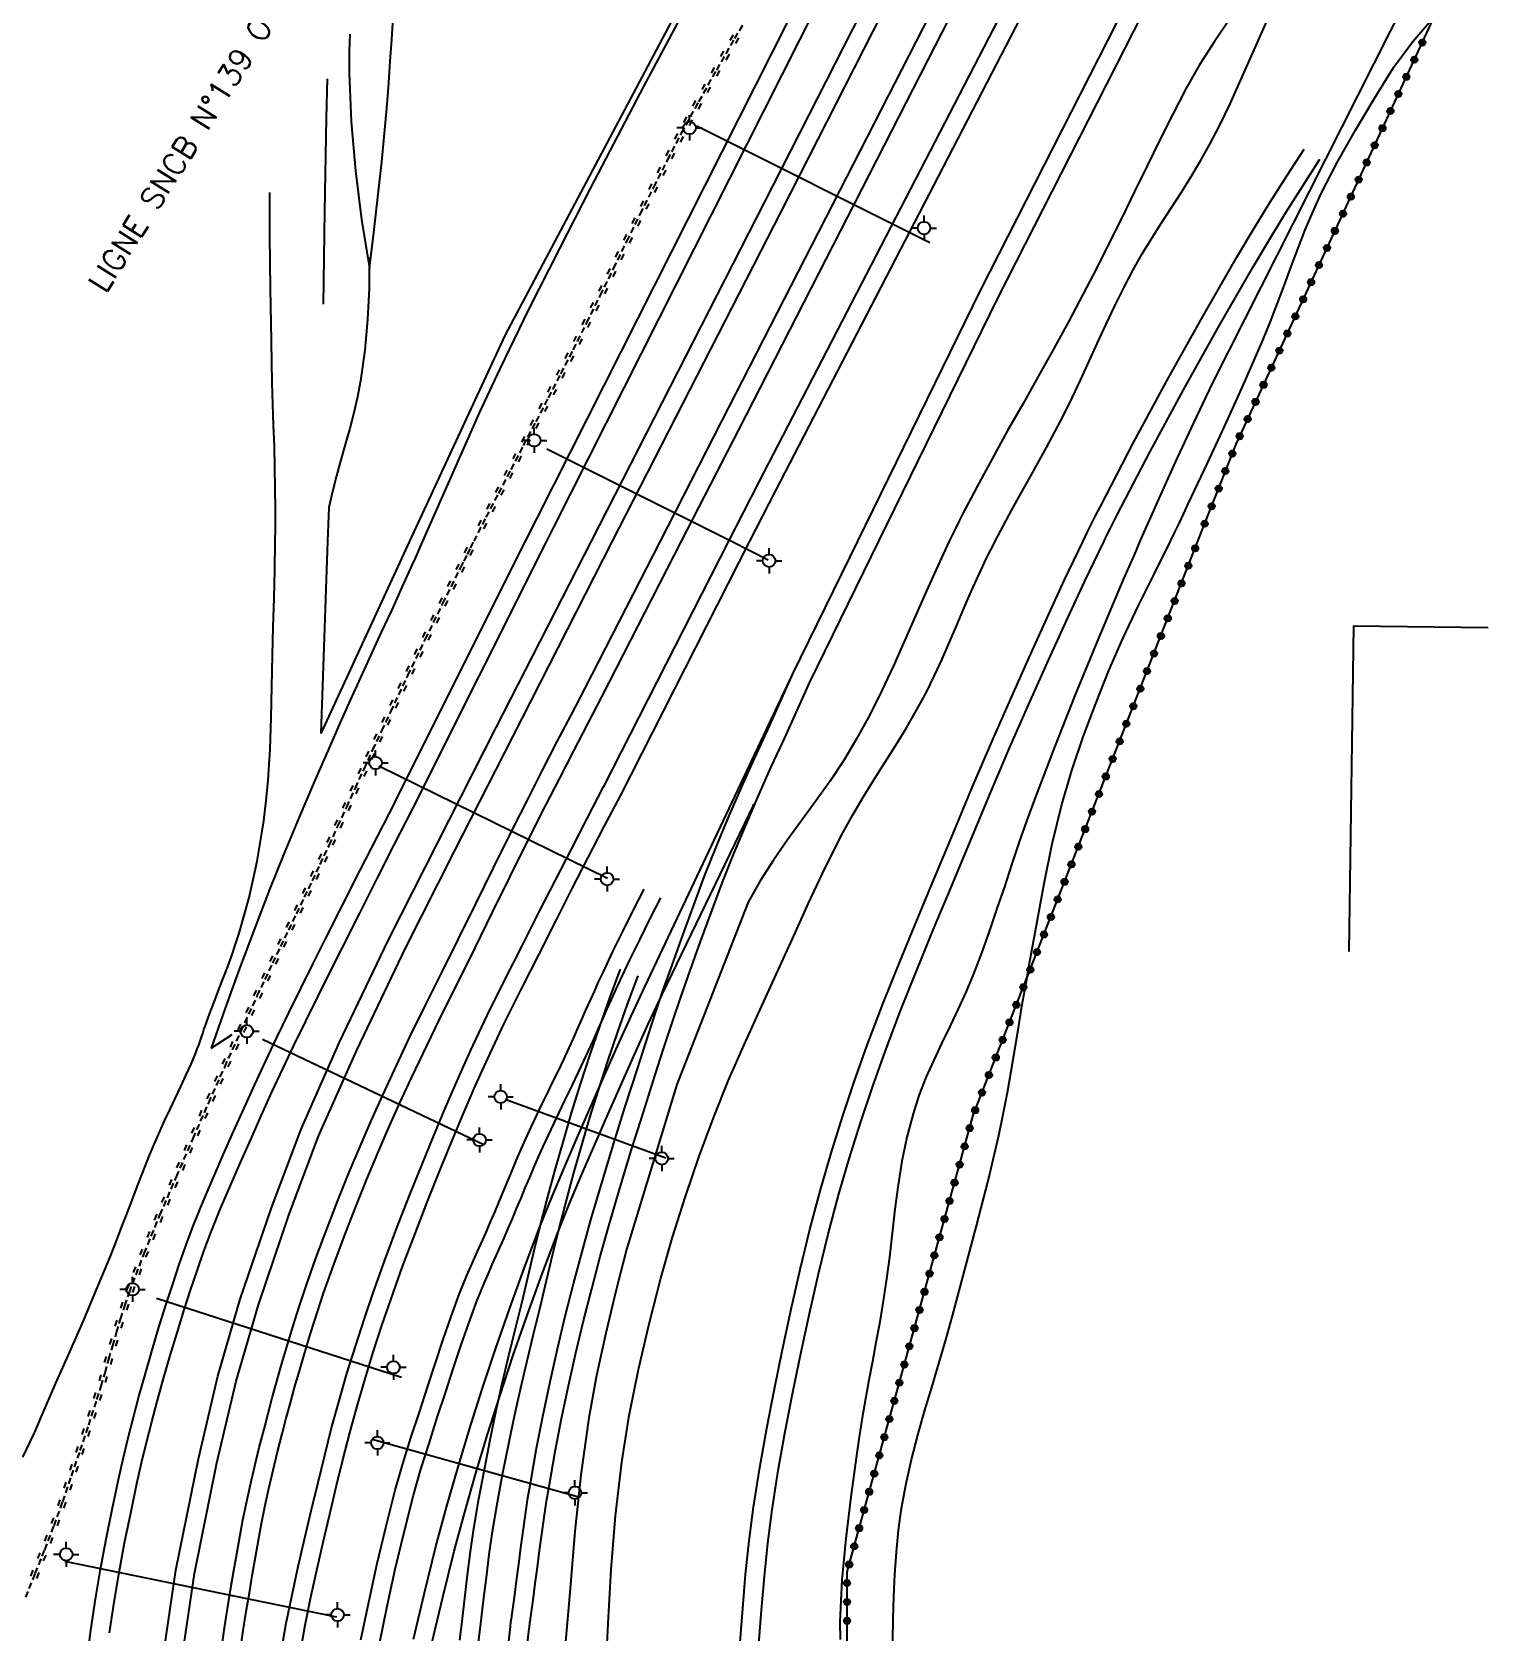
# Model space of a CAD drawing. Header units: millimetres. Extents: x 163000 to 164000, y 152000 to 153000.
# Drawn here: x 163884.2 to 164000, y 152084.3 to 152211.5 of the extents above; entities that cross this region are included whole.
import ezdxf

# ---------------------------------------------------------------- set-up
doc = ezdxf.new("R2010")
doc.units = ezdxf.units.MM
doc.linetypes.add('DASHED', pattern=[0.75, 0.5, -0.25])
doc.layers.get('0').update_dxf_attribs({"linetype": 'CONTINUOUS'})
for name, color, linetype in [('W0104', 1, 'CONTINUOUS'), ('W0211', 2, 'CONTINUOUS'), ('W0214', 2, 'CONTINUOUS'), ('W0220', 5, 'DASHED'), ('W0300', 7, 'CONTINUOUS'), ('W0323', 7, 'CONTINUOUS'), ('W0330', 7, 'CONTINUOUS'), ('W0610', 7, 'CONTINUOUS'), ('W0611', 7, 'CONTINUOUS'), ('W0700', 7, 'CONTINUOUS'), ('W0989', 7, 'CONTINUOUS')]:
    doc.layers.add(name, color=color, linetype=linetype)
doc.styles.get("Standard").update_dxf_attribs({"font": 'romans.shx', "width": 0.85})

# ---------------------------------------------------------------- blocks, each defined once
blk = doc.blocks.new('T610')
for p, q in [((-0.500001, 0), (-1.000002, 0)), ((0, 0.500001), (0, 1.000002)), ((0.500001, 0), (1.000002, 0)), ((0, -0.500001), (0, -1.000002))]:
    blk.add_line(p, q)
blk.add_ellipse((0, 0), major_axis=(-0.353554, 0.353554), ratio=1, start_param=3.926990817, end_param=10.2101761242)
blk = doc.blocks.new('t323o')
at = {"color": 0, "linetype": 'Continuous'}
for radius in [0.25, 0.15]:
    blk.add_circle((0, 0), radius, dxfattribs=at)
blk = doc.blocks.new('t220o')
at = {"color": 0, "linetype": 'Continuous'}
for p, q in [((-0.25, 0.25), (0.25, 0.25)), ((-0.25, -0.25), (0.25, -0.25))]:
    blk.add_line(p, q, dxfattribs=at)

msp = doc.modelspace()

# ---------------------------------------------------------------- linework, layer by layer
at = {"layer": 'W0104'}
msp.add_lwpolyline([(164000, 152164.11), (163989.29, 152164.26), (163988.93, 152138.37)], dxfattribs=at)
at = {"layer": 'W0211'}
for points in [[(163911.03, 152192.73), (163911.38, 152195.55), (163911.71, 152198.37), (163912.01, 152201.19), (163912.28, 152204.02), (163912.43, 152205.74), (163912.57, 152207.46), (163912.69, 152209.18), (163912.8, 152210.9), (163912.92, 152212.62), (163913.04, 152214.34), (163913.17, 152216.06), (163913.32, 152217.78), (163913.44, 152219.18)], [(163936.41, 152213.87), (163934.62, 152210.53), (163932.83, 152207.18), (163931.07, 152203.83), (163928.6, 152199.06), (163926.14, 152194.28), (163923.72, 152189.49), (163921.37, 152184.66), (163919.79, 152181.26), (163918.27, 152177.85), (163916.77, 152174.42), (163915.26, 152171)], [(163960.8, 152171), (163961.46, 152172.25), (163962.13, 152173.5), (163962.82, 152174.74), (163963.51, 152175.97), (163964.2, 152177.21), (163964.88, 152178.45), (163965.55, 152179.7), (163966.21, 152180.96), (163966.92, 152182.4), (163967.61, 152183.86), (163968.29, 152185.33), (163968.95, 152186.79), (163969.63, 152188.26), (163970.32, 152189.72), (163971.03, 152191.17), (163971.78, 152192.6), (163972.5, 152193.86), (163973.25, 152195.11), (163974.03, 152196.34), (163974.82, 152197.56), (163975.61, 152198.78), (163976.38, 152200.01), (163977.13, 152201.25), (163977.85, 152202.52), (163978.69, 152204.15), (163979.48, 152205.8), (163980.23, 152207.46), (163980.97, 152209.14), (163981.71, 152210.81), (163982.47, 152212.47)], [(163974.74, 152171), (163975.1, 152171.74), (163975.46, 152172.48), (163975.81, 152173.22), (163976.16, 152173.97), (163977.68, 152177.22), (163979.19, 152180.48), (163980.68, 152183.76), (163982.12, 152187.05), (163982.71, 152188.49), (163983.27, 152189.94), (163983.81, 152191.39), (163984.34, 152192.85), (163984.89, 152194.31), (163985.46, 152195.76), (163986.06, 152197.19), (163986.71, 152198.61), (163988.03, 152201.19), (163989.46, 152203.71), (163990.95, 152206.2), (163992.48, 152208.67), (163994.02, 152210.76), (163995.81, 152212.83)], [(163915.26, 152171), (163915.05, 152170.54), (163914.85, 152170.08), (163914.64, 152169.62), (163914.43, 152169.16), (163913.62, 152167.36), (163912.8, 152165.56), (163911.97, 152163.77), (163911.15, 152161.97), (163910.33, 152160.18), (163909.51, 152158.38), (163908.7, 152156.58), (163907.91, 152154.77), (163906.67, 152151.92), (163905.45, 152149.07), (163904.25, 152146.2), (163903.09, 152143.32), (163901.88, 152140.18), (163900.7, 152137.03), (163899.55, 152133.86), (163898.44, 152130.68)], [(163929.82, 152080.64), (163930.01, 152084.93), (163930.25, 152089.22), (163930.59, 152093.51), (163931.1, 152097.77), (163931.7, 152101.47), (163932.43, 152105.14), (163933.27, 152108.78), (163934.2, 152112.4), (163935.13, 152115.67), (163936.16, 152118.9), (163937.26, 152122.11), (163938.44, 152125.29), (163939.6, 152128.15), (163940.83, 152130.96), (163942.11, 152133.76), (163943.39, 152136.55), (163944.67, 152139.38), (163945.96, 152142.22), (163947.29, 152145.03), (163948.69, 152147.81), (163949.48, 152149.24), (163950.31, 152150.64), (163951.16, 152152.03), (163952.02, 152153.4), (163952.89, 152154.78), (163953.74, 152156.17), (163954.55, 152157.58), (163955.33, 152159.01), (163955.98, 152160.32), (163956.59, 152161.64), (163957.18, 152162.98), (163957.75, 152164.32), (163958.32, 152165.66), (163958.89, 152167), (163959.49, 152168.33), (163960.12, 152169.65), (163960.28, 152169.99), (163960.46, 152170.32), (163960.63, 152170.66), (163960.8, 152171)], [(163952.65, 152083.56), (163952.7, 152085.32), (163952.75, 152087.08), (163952.82, 152088.84), (163952.94, 152090.6), (163953.1, 152092.35), (163953.34, 152094.1), (163953.71, 152096.06), (163954.14, 152097.99), (163954.65, 152099.91), (163955.19, 152101.82), (163955.76, 152103.71), (163956.32, 152105.6), (163956.88, 152107.5), (163957.4, 152109.41), (163958.35, 152112.99), (163959.32, 152116.56), (163960.25, 152120.14), (163961.09, 152123.74), (163961.45, 152125.45), (163961.77, 152127.16), (163962.08, 152128.87), (163962.36, 152130.59), (163962.65, 152132.31), (163962.93, 152134.02), (163963.23, 152135.74), (163963.54, 152137.45), (163964.12, 152140.61), (163964.69, 152143.78), (163965.33, 152146.94), (163966.1, 152150.07), (163966.91, 152152.78), (163967.81, 152155.45), (163968.8, 152158.1), (163969.85, 152160.73), (163970.99, 152163.33), (163972.21, 152165.9), (163973.47, 152168.45), (163974.74, 152171)], [(163898.44, 152130.7), (163900.1, 152131.77)]]:
    msp.add_lwpolyline(points, dxfattribs=at)
at = {"layer": 'W0214'}
for points in [[(163997.62, 152224.36), (163996.1, 152219.02), (163992.22, 152211.58), (163978.06, 152183.54), (163976.57, 152180.43), (163975.12, 152177.3), (163973.7, 152174.16), (163972.31, 152171)], [(163979.49, 152212.57), (163978.25, 152210.75), (163977.06, 152208.9), (163975.97, 152206.98), (163974.92, 152204.96), (163973.89, 152202.92), (163972.89, 152200.87), (163971.89, 152198.83), (163970.89, 152196.78), (163969.88, 152194.73), (163968.86, 152192.69), (163967.81, 152190.67), (163966.64, 152188.46), (163965.44, 152186.27), (163964.22, 152184.1), (163962.99, 152181.92), (163961.76, 152179.75), (163960.55, 152177.56), (163959.37, 152175.37), (163958.21, 152173.15), (163957.94, 152172.62), (163957.68, 152172.08), (163957.41, 152171.54), (163957.15, 152171)], [(163909.47, 152211.33), (163909.42, 152209.99), (163909.43, 152208.26), (163909.59, 152204.36), (163909.91, 152200.46), (163910.39, 152196.59), (163911.03, 152192.73)], [(163957.15, 152171), (163956.23, 152169.04), (163955.34, 152167.06), (163954.47, 152165.07), (163953.6, 152163.09), (163952.71, 152161.11), (163951.79, 152159.14), (163950.82, 152157.2), (163949.78, 152155.29), (163948.78, 152153.61), (163947.7, 152151.99), (163946.57, 152150.4), (163945.42, 152148.83), (163944.28, 152147.25), (163943.17, 152145.64), (163942.12, 152144), (163941.16, 152142.29)], [(163972.31, 152171), (163971.87, 152169.99), (163971.43, 152168.98), (163970.99, 152167.97), (163970.56, 152166.95), (163968.83, 152162.86), (163967.15, 152158.75), (163965.51, 152154.62), (163963.92, 152150.47), (163963.29, 152148.75), (163962.69, 152147.02), (163962.1, 152145.28), (163961.53, 152143.53), (163960.94, 152141.79), (163960.35, 152140.05), (163959.73, 152138.32), (163959.08, 152136.61), (163958.5, 152135.21), (163957.87, 152133.83), (163957.22, 152132.47), (163956.56, 152131.11), (163955.91, 152129.74), (163955.29, 152128.35), (163954.74, 152126.93), (163954.27, 152125.48), (163953.78, 152123.61), (163953.39, 152121.71), (163953.09, 152119.81), (163952.83, 152117.89), (163952.61, 152115.98), (163952.39, 152114.07), (163952.14, 152112.16), (163951.85, 152110.26), (163951.59, 152108.76), (163951.32, 152107.27), (163951.04, 152105.77), (163950.76, 152104.28), (163950.48, 152102.79), (163950.22, 152101.29), (163949.97, 152099.79), (163949.76, 152098.29), (163949.32, 152095), (163948.92, 152091.7), (163948.61, 152088.4), (163948.45, 152085.08), (163948.46, 152083.67)], [(163941.16, 152142.29), (163935.48, 152127.8), (163931.48, 152114.69)], [(163935.48, 152127.8), (163935.48, 152127.8)], [(163931.48, 152114.69), (163930.63, 152111.36), (163929.83, 152108.02), (163929.1, 152104.66), (163928.49, 152101.28), (163927.85, 152096.77), (163927.38, 152092.24), (163926.99, 152087.71), (163926.61, 152083.17), (163926.23, 152078.55), (163925.86, 152073.92), (163925.57, 152069.29), (163925.36, 152064.65), (163925.27, 152060.32), (163925.25, 152055.98), (163925.31, 152051.64), (163925.45, 152047.3)]]:
    msp.add_lwpolyline(points, dxfattribs=at)
at = {"layer": 'W0220'}
for points in [[(163919.35, 152171), (163920.32, 152172.91), (163921.31, 152174.81), (163922.3, 152176.72), (163923.29, 152178.62), (163924.29, 152180.52), (163925.28, 152182.42), (163926.26, 152184.32), (163927.24, 152186.23), (163928.32, 152188.38), (163929.39, 152190.54), (163930.45, 152192.7), (163931.51, 152194.86), (163932.57, 152197.02), (163933.65, 152199.17), (163934.74, 152201.31), (163935.86, 152203.45), (163937.24, 152205.98), (163938.65, 152208.48), (163940.09, 152210.98), (163941.55, 152213.46)], [(163883.69, 152087.02), (163884.45, 152088.91), (163885.21, 152090.8), (163885.95, 152092.7), (163886.64, 152094.62), (163887.34, 152096.65), (163888.03, 152098.68), (163888.7, 152100.71), (163889.36, 152102.75), (163889.69, 152103.81), (163890, 152104.88), (163890.31, 152105.95), (163890.61, 152107.02), (163890.92, 152108.08), (163891.24, 152109.15), (163891.58, 152110.21), (163891.94, 152111.26), (163893.11, 152114.36), (163894.37, 152117.42), (163895.68, 152120.46), (163897, 152123.5), (163898.25, 152126.35), (163899.52, 152129.19), (163900.81, 152132.02), (163902.11, 152134.84), (163902.73, 152136.15), (163903.35, 152137.46), (163903.98, 152138.77), (163904.61, 152140.08), (163905.24, 152141.38), (163905.87, 152142.69), (163906.5, 152144), (163907.12, 152145.31), (163907.82, 152146.82), (163908.52, 152148.34), (163909.22, 152149.85), (163909.91, 152151.37), (163910.61, 152152.89), (163911.3, 152154.41), (163912.01, 152155.92), (163912.72, 152157.44), (163914.09, 152160.32), (163915.47, 152163.19), (163916.87, 152166.05), (163918.29, 152168.91), (163918.56, 152169.43), (163918.82, 152169.96), (163919.08, 152170.48), (163919.35, 152171)]]:
    msp.add_lwpolyline(points, dxfattribs=at)
at = {"layer": 'W0300'}
msp.add_lwpolyline([(163907.67, 152207.78), (163907.59, 152204.66), (163907.45, 152197.25), (163907.36, 152189.85)], dxfattribs=at)
at = {"layer": 'W0323'}
for points in [[(163976.93, 152171), (163979.96, 152178.74), (163996.81, 152215.06), (163986.87, 152220.04)], [(163954.1, 152000), (163950.83, 152018.28), (163949.84, 152028.23), (163948.97, 152055.53), (163949.03, 152089.05), (163959.06, 152125.37), (163976.93, 152171)]]:
    msp.add_lwpolyline(points, dxfattribs=at)
at = {"layer": 'W0330'}
for points in [[(163946.08, 152234.31), (163936.89, 152215.85), (163921.8, 152187.37), (163914.23, 152171)], [(163903.54, 152171), (163903.54, 152171.32), (163903.55, 152171.63), (163903.55, 152171.95), (163903.55, 152172.27), (163903.55, 152172.58), (163903.55, 152172.9), (163903.55, 152173.22), (163903.55, 152173.53), (163903.54, 152175.21), (163903.51, 152176.89), (163903.47, 152178.56), (163903.41, 152180.24), (163903.36, 152181.91), (163903.3, 152183.59), (163903.26, 152185.26), (163903.23, 152186.94), (163903.17, 152191.12), (163903.11, 152195.3), (163903.11, 152198.75)], [(163911.01, 152193.57), (163911, 152191.11), (163910.88, 152188.65), (163910.66, 152186.2), (163910.33, 152183.76), (163910.09, 152182.48), (163909.8, 152181.21), (163909.47, 152179.96), (163909.11, 152178.71), (163908.75, 152177.47), (163908.4, 152176.22), (163908.08, 152174.96), (163907.8, 152173.7)], [(163907.8, 152173.7), (163907.7, 152171)], [(163883.47, 152098.15), (163884.39, 152100.11), (163885.24, 152102.09), (163886.1, 152104.06), (163887.2, 152106.53), (163888.28, 152109.01), (163889.33, 152111.51), (163890.37, 152114.01), (163890.83, 152115.15), (163891.27, 152116.3), (163891.71, 152117.44), (163892.15, 152118.6), (163892.58, 152119.75), (163893.03, 152120.89), (163893.48, 152122.04), (163893.96, 152123.17), (163894.35, 152124.07), (163894.76, 152124.97), (163895.18, 152125.85), (163895.6, 152126.74), (163896.03, 152127.63), (163896.44, 152128.52), (163896.84, 152129.42), (163897.22, 152130.32), (163897.34, 152130.63), (163897.45, 152130.94), (163897.56, 152131.25), (163897.67, 152131.56), (163897.77, 152131.87), (163897.87, 152132.18), (163897.98, 152132.49), (163898.09, 152132.8), (163898.41, 152133.68), (163898.75, 152134.56), (163899.08, 152135.43), (163899.42, 152136.3), (163899.76, 152137.18), (163900.08, 152138.06), (163900.39, 152138.95), (163900.67, 152139.84), (163901.08, 152141.25), (163901.46, 152142.68), (163901.79, 152144.11), (163902.09, 152145.55), (163902.37, 152147.15), (163902.62, 152148.76), (163902.82, 152150.38), (163902.98, 152152), (163903.14, 152154.48), (163903.22, 152156.97), (163903.26, 152159.46), (163903.31, 152161.95), (163903.37, 152164.21), (163903.44, 152166.47), (163903.5, 152168.74), (163903.54, 152171)], [(163914.23, 152171), (163907.17, 152155.72)], [(163907.7, 152171), (163907.17, 152155.72)]]:
    msp.add_lwpolyline(points, dxfattribs=at)
at = {"layer": 'W0611'}
for points in [[(163955.6, 152194.74), (163937.08, 152204.02)], [(163925.15, 152178.35), (163939.82, 152171)], [(163939.82, 152171), (163942.74, 152169.54)], [(163929.96, 152144.19), (163911.77, 152153.11)], [(163902.52, 152131.41), (163920.12, 152123.04)], [(163934.61, 152121.95), (163921.83, 152126.6)], [(163913.59, 152104.49), (163894.09, 152110.77)], [(163911.25, 152099.6), (163927.57, 152095.03)], [(163886.78, 152089.89), (163908.42, 152085.46)]]:
    msp.add_lwpolyline(points, dxfattribs=at)
at = {"layer": 'W0700'}
for points in [[(163923.45, 152171), (163924.35, 152172.79), (163956.5, 152236.49), (163989.01, 152299.62), (164000, 152318.37)], [(163925.13, 152171), (163925.69, 152172.12), (163957.83, 152235.81), (163990.33, 152298.89), (164000, 152315.41)], [(163928.69, 152171), (163942.46, 152197.95), (163982.47, 152276.48), (163993.31, 152296.6), (164000, 152308.42)], [(163930.37, 152171), (163943.8, 152197.27), (163983.8, 152275.78), (163994.62, 152295.87), (164000, 152305.38)], [(163934.17, 152171), (163939.07, 152180.55), (163962.78, 152226.89), (163991.21, 152282.26), (164000, 152297.78)], [(163935.86, 152171), (163940.4, 152179.87), (163964.11, 152226.21), (163992.53, 152281.54), (164000, 152294.74)], [(163939.62, 152171), (163942, 152175.69), (163980.59, 152250.23), (164000, 152287.12)], [(163941.3, 152171), (163943.34, 152175), (163981.92, 152249.54), (164000, 152283.9)], [(163949.87, 152171), (163959.67, 152191.01), (163985.65, 152242.02), (164000, 152269.03)], [(163951.54, 152171), (163961.01, 152190.34), (163986.98, 152241.33), (164000, 152265.84)], [(163967.79, 152171), (163968.13, 152171.7), (163968.47, 152172.39), (163968.82, 152173.08), (163969.17, 152173.78), (163971.77, 152178.8), (163974.45, 152183.77), (163977.21, 152188.7), (163980.03, 152193.6), (163981.32, 152195.78), (163982.65, 152197.94), (163984, 152200.08), (163985.38, 152202.2)], [(163969.46, 152171), (163969.72, 152171.53), (163969.98, 152172.05), (163970.24, 152172.58), (163970.5, 152173.1), (163973.09, 152178.1), (163975.77, 152183.05), (163978.52, 152187.96), (163981.33, 152192.84), (163982.61, 152195), (163983.92, 152197.15), (163985.26, 152199.27), (163986.63, 152201.38)], [(163899.49, 152000), (163897.91, 152005.79), (163895.76, 152016.92), (163894.28, 152030.5), (163893.38, 152044.18), (163893.03, 152054.24), (163893.08, 152063.17), (163893.38, 152069.37), (163893.9, 152076.33), (163894.56, 152081.93), (163895.63, 152089.17), (163897.44, 152098.04), (163898.98, 152104.6), (163900.76, 152110.73), (163903.23, 152118), (163905.59, 152124.26), (163908.66, 152131.17), (163912.54, 152139.31), (163916.44, 152146.99), (163921.12, 152156.19), (163928.69, 152171)], [(163901.04, 152000), (163899.37, 152006.13), (163897.25, 152017.15), (163895.78, 152030.63), (163894.88, 152044.26), (163894.53, 152054.27), (163894.58, 152063.13), (163894.88, 152069.28), (163895.4, 152076.18), (163896.05, 152081.73), (163897.11, 152088.91), (163898.9, 152097.72), (163900.43, 152104.22), (163902.2, 152110.28), (163904.64, 152117.49), (163906.98, 152123.69), (163910.03, 152130.54), (163913.89, 152138.65), (163917.78, 152146.31), (163922.45, 152155.5), (163930.37, 152171)], [(163913.06, 152150.25), (163923.45, 152171)], [(163914.4, 152149.58), (163925.13, 152171)], [(163928.19, 152159.32), (163934.17, 152171)], [(163929.52, 152158.63), (163935.86, 152171)], [(163929.66, 152151.45), (163939.62, 152171)], [(163930.99, 152150.77), (163941.3, 152171)], [(163940.51, 152083.44), (163940.72, 152086.13), (163940.95, 152088.82), (163941.24, 152091.5), (163941.58, 152094.18), (163942.07, 152097.33), (163942.63, 152100.47), (163943.24, 152103.61), (163943.88, 152106.73), (163944.57, 152109.92), (163945.29, 152113.1), (163946.06, 152116.27), (163946.9, 152119.42), (163947.75, 152122.33), (163948.66, 152125.22), (163949.62, 152128.09), (163950.63, 152130.94), (163951.88, 152134.27), (163953.21, 152137.56), (163954.57, 152140.84), (163955.93, 152144.11), (163957.45, 152147.77), (163958.97, 152151.41), (163960.53, 152155.05), (163962.12, 152158.67), (163963.5, 152161.77), (163964.9, 152164.86), (163966.32, 152167.94), (163967.79, 152171)], [(163942.01, 152083.33), (163942.21, 152086), (163942.45, 152088.66), (163942.73, 152091.32), (163943.07, 152093.97), (163943.55, 152097.1), (163944.1, 152100.21), (163944.71, 152103.32), (163945.35, 152106.42), (163946.03, 152109.58), (163946.74, 152112.74), (163947.51, 152115.89), (163948.34, 152119.01), (163949.18, 152121.89), (163950.08, 152124.76), (163951.04, 152127.6), (163952.04, 152130.43), (163953.29, 152133.74), (163954.61, 152137.02), (163955.96, 152140.28), (163957.32, 152143.54), (163958.83, 152147.18), (163960.35, 152150.82), (163961.9, 152154.45), (163963.49, 152158.06), (163964.94, 152161.31), (163966.41, 152164.56), (163967.91, 152167.79), (163969.46, 152171)], [(163944.71, 152160.46), (163949.87, 152171)], [(163946.06, 152159.8), (163951.54, 152171)], [(163932.95, 152135.61), (163944.71, 152160.46)], [(163942.72, 152156.01), (163944.71, 152160.46)], [(163944.07, 152155.37), (163946.06, 152159.8)], [(163899.29, 152083.06), (163899.5, 152084.58), (163899.74, 152086.1), (163899.99, 152087.62), (163900.25, 152089.14), (163900.49, 152090.48), (163900.72, 152091.83), (163900.97, 152093.18), (163901.24, 152094.52), (163901.57, 152096), (163901.91, 152097.47), (163902.27, 152098.94), (163902.65, 152100.4), (163902.97, 152101.64), (163903.3, 152102.88), (163903.64, 152104.11), (163903.99, 152105.35), (163904.46, 152106.94), (163904.94, 152108.53), (163905.44, 152110.12), (163905.97, 152111.7), (163906.78, 152114), (163907.63, 152116.29), (163908.52, 152118.57), (163909.43, 152120.83), (163910.29, 152122.88), (163911.17, 152124.92), (163912.09, 152126.95), (163913.02, 152128.97), (163914.25, 152131.58), (163915.52, 152134.17), (163916.81, 152136.75), (163918.09, 152139.34), (163919.49, 152142.18), (163920.89, 152145.02), (163922.3, 152147.86), (163923.73, 152150.69), (163924.83, 152152.86), (163925.94, 152155.02), (163927.07, 152157.18), (163928.2, 152159.33)], [(163900.78, 152082.87), (163900.99, 152084.38), (163901.22, 152085.88), (163901.48, 152087.38), (163901.73, 152088.88), (163901.96, 152090.22), (163902.2, 152091.55), (163902.44, 152092.88), (163902.71, 152094.21), (163903.03, 152095.67), (163903.37, 152097.13), (163903.73, 152098.58), (163904.1, 152100.03), (163904.42, 152101.26), (163904.74, 152102.48), (163905.08, 152103.71), (163905.43, 152104.93), (163905.9, 152106.5), (163906.37, 152108.08), (163906.87, 152109.65), (163907.39, 152111.21), (163908.2, 152113.49), (163909.04, 152115.76), (163909.91, 152118.02), (163910.82, 152120.26), (163911.67, 152122.3), (163912.55, 152124.32), (163913.45, 152126.33), (163914.38, 152128.34), (163915.61, 152130.94), (163916.88, 152133.52), (163918.16, 152136.1), (163919.44, 152138.67), (163920.83, 152141.51), (163922.23, 152144.35), (163923.64, 152147.18), (163925.06, 152150.01), (163926.17, 152152.17), (163927.28, 152154.33), (163928.4, 152156.48), (163929.52, 152158.63)], [(163921.94, 152081.8), (163922.24, 152084.7), (163922.26, 152084.82), (163922.27, 152084.95), (163922.29, 152085.07), (163922.31, 152085.2), (163922.33, 152085.32), (163922.35, 152085.44), (163922.36, 152085.57), (163922.38, 152085.69), (163922.56, 152087.01), (163922.74, 152088.33), (163922.91, 152089.65), (163923.08, 152090.97), (163923.26, 152092.29), (163923.44, 152093.6), (163923.64, 152094.92), (163923.86, 152096.23), (163924.33, 152098.88), (163924.85, 152101.52), (163925.41, 152104.16), (163926, 152106.79), (163926.61, 152109.37), (163927.26, 152111.94), (163927.94, 152114.5), (163928.65, 152117.05), (163929.53, 152120.07), (163930.44, 152123.06), (163931.38, 152126.06), (163932.34, 152129.04), (163933.01, 152131.11), (163933.69, 152133.18), (163934.38, 152135.24), (163935.1, 152137.3), (163935.95, 152139.69), (163936.82, 152142.07), (163937.72, 152144.44), (163938.66, 152146.8), (163939.62, 152149.12), (163940.62, 152151.43), (163941.65, 152153.73), (163942.72, 152156.01)], [(163923.43, 152081.65), (163923.73, 152084.53), (163923.75, 152084.65), (163923.76, 152084.77), (163923.78, 152084.89), (163923.8, 152085.01), (163923.81, 152085.13), (163923.83, 152085.25), (163923.85, 152085.36), (163923.87, 152085.48), (163924.05, 152086.8), (163924.22, 152088.11), (163924.39, 152089.42), (163924.56, 152090.74), (163924.74, 152092.05), (163924.92, 152093.36), (163925.12, 152094.67), (163925.34, 152095.98), (163925.81, 152098.61), (163926.32, 152101.23), (163926.87, 152103.84), (163927.46, 152106.45), (163928.07, 152109.01), (163928.71, 152111.56), (163929.39, 152114.11), (163930.1, 152116.65), (163930.97, 152119.64), (163931.88, 152122.63), (163932.82, 152125.61), (163933.77, 152128.58), (163934.43, 152130.64), (163935.11, 152132.7), (163935.8, 152134.75), (163936.51, 152136.8), (163937.36, 152139.17), (163938.23, 152141.53), (163939.12, 152143.89), (163940.05, 152146.23), (163941.01, 152148.54), (163942, 152150.83), (163943.02, 152153.11), (163944.07, 152155.37)], [(163904.14, 152083.41), (163904.42, 152084.95), (163904.88, 152087.22), (163905.37, 152089.48), (163905.89, 152091.74), (163906.42, 152093.99), (163906.94, 152096.16), (163907.47, 152098.33), (163908.02, 152100.49), (163908.61, 152102.64), (163909.24, 152104.81), (163909.91, 152106.96), (163910.6, 152109.1), (163911.33, 152111.24), (163912.26, 152113.83), (163913.22, 152116.41), (163914.22, 152118.98), (163915.24, 152121.53), (163916.17, 152123.79), (163917.11, 152126.03), (163918.08, 152128.27), (163919.08, 152130.49), (163920.4, 152133.29), (163921.77, 152136.06), (163923.17, 152138.82), (163924.57, 152141.58), (163925.83, 152144.06), (163927.1, 152146.53), (163928.38, 152149.01), (163929.66, 152151.47)], [(163888.56, 152081.95), (163888.88, 152084.41), (163889.24, 152086.86), (163889.64, 152089.25), (163890.08, 152091.63), (163890.57, 152094.01), (163891.08, 152096.38), (163891.45, 152098.04), (163891.85, 152099.69), (163892.26, 152101.34), (163892.7, 152102.98), (163893.21, 152104.83), (163893.74, 152106.67), (163894.29, 152108.5), (163894.87, 152110.33), (163895.38, 152111.91), (163895.91, 152113.49), (163896.46, 152115.06), (163897.04, 152116.62), (163897.8, 152118.49), (163898.59, 152120.35), (163899.4, 152122.21), (163900.23, 152124.05), (163901.07, 152125.93), (163901.92, 152127.81), (163902.79, 152129.68), (163903.67, 152131.54), (163904.61, 152133.49), (163905.57, 152135.44), (163906.54, 152137.38), (163907.52, 152139.32), (163908.89, 152142.06), (163910.28, 152144.8), (163911.67, 152147.53), (163913.07, 152150.26)], [(163890.36, 152084.2), (163890.72, 152086.63), (163891.12, 152089), (163891.56, 152091.36), (163892.04, 152093.71), (163892.54, 152096.06), (163892.91, 152097.7), (163893.3, 152099.33), (163893.72, 152100.96), (163894.15, 152102.59), (163894.65, 152104.42), (163895.18, 152106.24), (163895.73, 152108.06), (163896.29, 152109.88), (163896.8, 152111.44), (163897.32, 152112.99), (163897.87, 152114.54), (163898.44, 152116.08), (163899.19, 152117.94), (163899.97, 152119.78), (163900.78, 152121.61), (163901.6, 152123.44), (163902.43, 152125.32), (163903.28, 152127.18), (163904.15, 152129.04), (163905.02, 152130.9), (163905.96, 152132.84), (163906.92, 152134.78), (163907.89, 152136.71), (163908.86, 152138.65), (163910.23, 152141.38), (163911.62, 152144.12), (163913.01, 152146.85), (163914.4, 152149.58)], [(163905.62, 152083.14), (163905.89, 152084.67), (163906.35, 152086.92), (163906.84, 152089.17), (163907.35, 152091.4), (163907.88, 152093.64), (163908.39, 152095.8), (163908.92, 152097.95), (163909.47, 152100.1), (163910.05, 152102.23), (163910.68, 152104.38), (163911.34, 152106.51), (163912.03, 152108.63), (163912.75, 152110.75), (163913.67, 152113.32), (163914.63, 152115.88), (163915.62, 152118.43), (163916.63, 152120.97), (163917.55, 152123.21), (163918.48, 152125.44), (163919.45, 152127.66), (163920.44, 152129.86), (163921.76, 152132.65), (163923.13, 152135.41), (163924.52, 152138.16), (163925.91, 152140.9), (163927.16, 152143.38), (163928.43, 152145.85), (163929.71, 152148.31), (163930.99, 152150.77)], [(163934.31, 152134.97), (163941.62, 152150.09)], [(163941.62, 152150.09), (163941.46, 152149.98)], [(163910.35, 152083.64), (163910.98, 152086.62), (163911.63, 152089.6), (163912.33, 152092.57), (163913.09, 152095.53), (163913.69, 152097.62), (163914.33, 152099.69), (163915, 152101.75), (163915.67, 152103.82), (163916.28, 152105.66), (163916.89, 152107.51), (163917.52, 152109.35), (163918.2, 152111.18), (163918.49, 152111.9), (163918.79, 152112.62), (163919.09, 152113.33), (163919.41, 152114.04), (163919.73, 152114.75), (163920.04, 152115.46), (163920.36, 152116.17), (163920.67, 152116.88), (163921.02, 152117.71), (163921.37, 152118.54), (163921.71, 152119.36), (163922.06, 152120.19), (163922.41, 152121.02), (163922.76, 152121.85), (163923.11, 152122.67), (163923.48, 152123.49), (163923.89, 152124.4), (163924.32, 152125.3), (163924.75, 152126.2), (163925.19, 152127.1), (163925.62, 152128), (163926.06, 152128.9), (163926.49, 152129.8), (163926.91, 152130.71), (163927.25, 152131.46), (163927.59, 152132.21), (163927.92, 152132.96), (163928.25, 152133.71), (163928.59, 152134.46), (163928.92, 152135.21), (163929.26, 152135.96), (163929.61, 152136.7), (163930.4, 152138.37), (163931.21, 152140.03), (163932.03, 152141.68), (163932.87, 152143.33)], [(163911.82, 152083.33), (163912.44, 152086.3), (163913.09, 152089.26), (163913.78, 152092.2), (163914.54, 152095.14), (163915.13, 152097.21), (163915.77, 152099.26), (163916.43, 152101.31), (163917.1, 152103.35), (163917.69, 152105.18), (163918.3, 152107.01), (163918.93, 152108.83), (163919.6, 152110.64), (163919.88, 152111.35), (163920.18, 152112.06), (163920.49, 152112.77), (163920.8, 152113.48), (163921.11, 152114.18), (163921.43, 152114.88), (163921.74, 152115.59), (163922.05, 152116.29), (163922.4, 152117.12), (163922.74, 152117.94), (163923.09, 152118.76), (163923.43, 152119.59), (163923.78, 152120.41), (163924.13, 152121.24), (163924.48, 152122.06), (163924.85, 152122.87), (163925.26, 152123.78), (163925.69, 152124.68), (163926.12, 152125.58), (163926.55, 152126.48), (163926.99, 152127.38), (163927.42, 152128.28), (163927.85, 152129.18), (163928.27, 152130.08), (163928.61, 152130.83), (163928.95, 152131.57), (163929.28, 152132.32), (163929.61, 152133.07), (163929.95, 152133.82), (163930.28, 152134.57), (163930.62, 152135.32), (163930.97, 152136.06), (163931.75, 152137.72), (163932.56, 152139.37), (163933.37, 152141.01), (163934.2, 152142.64)], [(163918.22, 152083.6), (163918.41, 152085.12), (163918.62, 152086.96), (163918.84, 152088.81), (163919.07, 152090.65), (163919.34, 152092.49), (163919.74, 152094.84), (163920.17, 152097.19), (163920.63, 152099.53), (163921.12, 152101.87), (163921.6, 152104.01), (163922.1, 152106.15), (163922.63, 152108.28), (163923.14, 152110.42), (163923.66, 152112.56), (163924.17, 152114.7), (163924.69, 152116.84), (163925.25, 152118.97), (163925.85, 152121.19), (163926.48, 152123.41), (163927.14, 152125.62), (163927.82, 152127.82), (163928.57, 152130.12), (163929.35, 152132.41), (163930.16, 152134.7), (163931, 152136.97)], [(163914.53, 152083.7), (163915.4, 152087.38), (163916.32, 152091.05), (163917.16, 152094.18), (163918.05, 152097.3), (163918.99, 152100.4), (163919.97, 152103.48), (163921.05, 152106.76), (163922.19, 152110.02), (163923.36, 152113.26), (163924.59, 152116.48), (163925.56, 152118.9), (163926.57, 152121.29), (163927.6, 152123.68), (163928.64, 152126.06), (163929.7, 152128.46), (163930.76, 152130.85), (163931.85, 152133.23), (163932.95, 152135.61)], [(163919.71, 152083.43), (163919.9, 152084.94), (163920.11, 152086.77), (163920.33, 152088.6), (163920.56, 152090.43), (163920.82, 152092.25), (163921.21, 152094.59), (163921.64, 152096.92), (163922.11, 152099.24), (163922.59, 152101.55), (163923.06, 152103.69), (163923.57, 152105.82), (163924.09, 152107.94), (163924.6, 152110.07), (163925.11, 152112.2), (163925.62, 152114.33), (163926.14, 152116.46), (163926.7, 152118.58), (163927.3, 152120.78), (163927.92, 152122.98), (163928.57, 152125.18), (163929.25, 152127.36), (163930, 152129.65), (163930.77, 152131.92), (163931.57, 152134.19), (163932.41, 152136.44)], [(163916, 152083.38), (163916.86, 152087.03), (163917.78, 152090.68), (163918.61, 152093.78), (163919.49, 152096.88), (163920.42, 152099.96), (163921.39, 152103.02), (163922.47, 152106.28), (163923.6, 152109.51), (163924.77, 152112.74), (163925.99, 152115.94), (163926.95, 152118.34), (163927.95, 152120.72), (163928.98, 152123.09), (163930.01, 152125.46), (163931.07, 152127.85), (163932.13, 152130.23), (163933.21, 152132.61), (163934.31, 152134.97)]]:
    msp.add_lwpolyline(points, dxfattribs=at)

# ---------------------------------------------------------------- block references
at = {"layer": 'W0220'}
for p, rotation in [((163940.07, 152210.94), 59.95782730497628), ((163939.32, 152209.64), 59.95782730497628), ((163938.57, 152208.34), 60.55799829771963), ((163937.83, 152207.03), 60.55799829771963), ((163937.1, 152205.72), 61.47242201375813), ((163936.38, 152204.41), 61.47242201375813), ((163935.67, 152203.09), 62.34466807680949), ((163934.97, 152201.76), 62.34466807680949), ((163934.29, 152200.42), 62.97879271779009), ((163933.61, 152199.09), 63.45408058035809), ((163932.94, 152197.74), 63.45408058035809), ((163932.27, 152196.4), 63.77051037869168), ((163931.61, 152195.06), 63.77051037869168), ((163930.95, 152193.71), 63.90142984209714), ((163930.29, 152192.36), 63.84680691784402), ((163929.63, 152191.01), 63.84680691784402), ((163928.96, 152189.67), 63.63324025605515), ((163928.29, 152188.33), 63.26073943917021), ((163927.62, 152186.99), 63.26073943917021), ((163926.94, 152185.65), 62.90157653843449), ((163926.26, 152184.31), 62.65386746371573), ((163925.57, 152182.98), 62.65386746371573), ((163924.88, 152181.65), 62.48409863464968), ((163924.18, 152180.32), 62.39227188570237), ((163923.49, 152178.99), 62.39227188570237), ((163922.79, 152177.66), 62.39461939884675), ((163922.1, 152176.33), 62.49114102978292), ((163921.41, 152175), 62.49114102978292), ((163920.72, 152173.67), 62.66560435684723), ((163920.03, 152172.34), 62.91800749944787), ((163918.94, 152170.2), 63.16381852438897), ((163918.27, 152168.86), 63.58727607156052), ((163917.6, 152167.51), 63.58727607156052), ((163916.93, 152166.17), 63.58727607156052), ((163916.27, 152164.82), 63.96239593632772), ((163915.61, 152163.47), 63.96239593632772), ((163914.96, 152162.12), 64.27791879961472), ((163914.31, 152160.77), 64.27791879961472), ((163913.66, 152159.42), 64.53384267567682), ((163913.02, 152158.06), 64.53384267567682), ((163912.38, 152156.71), 64.81169773476927), ((163911.74, 152155.35), 65.10154732620536), ((163911.11, 152153.99), 65.30780605093749), ((163910.49, 152152.63), 65.43047135292974), ((163909.86, 152151.26), 65.45331690097245), ((163909.24, 152149.9), 65.45331690097245), ((163908.61, 152148.53), 65.37634111333352), ((163907.99, 152147.17), 65.21576767173569), ((163907.35, 152145.81), 64.97159856920631), ((163906.71, 152144.45), 64.68537688922302), ((163906.07, 152143.1), 64.42889017688803), ((163905.42, 152141.75), 64.26211948710565), ((163904.77, 152140.4), 64.18506720203428), ((163904.11, 152139.05), 64.21780410923878), ((163903.46, 152137.7), 64.36032752657536), ((163902.82, 152136.34), 64.59256220640523), ((163902.18, 152134.98), 64.91450482962868), ((163901.55, 152133.62), 65.20874799366067), ((163900.92, 152132.26), 65.20874799366067), ((163900.3, 152130.9), 65.48398045706065), ((163899.68, 152129.53), 65.48398045706065), ((163899.06, 152128.16), 65.86988820662094), ((163898.45, 152126.79), 65.86988820662094), ((163897.84, 152125.42), 66.36646284997897), ((163897.24, 152124.05), 66.36646284997897), ((163896.64, 152122.67), 66.54771894608729), ((163896.05, 152121.3), 66.54771894608729), ((163895.45, 152119.92), 66.69139821870304), ((163894.86, 152118.54), 66.69139821870304), ((163894.27, 152117.16), 67.6148862180271), ((163893.7, 152115.78), 67.6148862180271), ((163893.12, 152114.39), 67.6148862180271), ((163892.59, 152112.99), 69.31718787995773), ((163892.06, 152111.58), 69.31718787995773), ((163891.57, 152110.17), 72.30725962092286), ((163891.12, 152108.74), 73.25733140125412), ((163890.7, 152107.3), 73.88355761443452), ((163890.28, 152105.85), 74.00188601807024), ((163889.87, 152104.41), 73.54742539624344), ((163889.43, 152102.98), 72.76852974164214), ((163888.97, 152101.55), 72.07488733643783), ((163888.51, 152100.12), 71.63759061587722), ((163888.03, 152098.7), 71.63759061587722), ((163887.55, 152097.28), 71.2889262363497), ((163887.07, 152095.86), 71.02889906364763), ((163886.58, 152094.44), 70.12741408518468), ((163886.07, 152093.03), 70.12741408518468), ((163885.53, 152091.63), 68.81373453218544), ((163884.98, 152090.23), 68.14215606328607), ((163884.43, 152088.84), 68.11317041239315)]:
    msp.add_blockref('t220o', p, dxfattribs=dict(at, rotation=rotation))
at = {"layer": 'W0323'}
for p, rotation in [((163994.77, 152210.66), 65.10897974517864), ((163994.14, 152209.3), 65.10897974517864), ((163993.51, 152207.94), 65.10897974517864), ((163992.87, 152206.58), 65.10897974517864), ((163992.24, 152205.22), 65.10897974517864), ((163991.61, 152203.86), 65.10897974517864), ((163990.98, 152202.5), 65.10897974517864), ((163990.35, 152201.13), 65.10897974517864), ((163989.72, 152199.77), 65.10897974517864), ((163989.09, 152198.41), 65.10897974517864), ((163988.46, 152197.05), 65.10897974517864), ((163987.82, 152195.69), 65.10897974517864), ((163987.19, 152194.33), 65.10897974517864), ((163986.56, 152192.97), 65.10897974517864), ((163985.93, 152191.61), 65.10897974517864), ((163985.3, 152190.25), 65.10897974517864), ((163984.67, 152188.89), 65.10897974517864), ((163984.04, 152187.53), 65.10897974517864), ((163983.4, 152186.17), 65.10897974517864), ((163982.77, 152184.81), 65.10897974517864), ((163982.14, 152183.45), 65.10897974517864), ((163981.51, 152182.09), 65.10897974517864), ((163980.88, 152180.72), 65.10897974517864), ((163980.25, 152179.36), 65.10897974517864), ((163979.66, 152177.98), 68.61409715964741), ((163979.11, 152176.59), 68.61409715964741), ((163978.57, 152175.19), 68.61409715964741), ((163978.02, 152173.79), 68.61409715964741), ((163977.47, 152172.4), 68.61409715964741), ((163976.71, 152170.45), 68.61409715964741), ((163976.17, 152169.06), 68.61409715964741), ((163975.62, 152167.66), 68.61409715964741), ((163975.07, 152166.26), 68.61409715964741), ((163974.53, 152164.87), 68.61409715964741), ((163973.98, 152163.47), 68.61409715964741), ((163973.43, 152162.07), 68.61409715964741), ((163972.88, 152160.68), 68.61409715964741), ((163972.34, 152159.28), 68.61409715964741), ((163971.79, 152157.88), 68.61409715964741), ((163971.24, 152156.49), 68.61409715964741), ((163970.7, 152155.09), 68.61409715964741), ((163970.15, 152153.69), 68.61409715964741), ((163969.6, 152152.3), 68.61409715964741), ((163969.06, 152150.9), 68.61409715964741), ((163968.51, 152149.5), 68.61409715964741), ((163967.96, 152148.11), 68.61409715964741), ((163967.41, 152146.71), 68.61409715964741), ((163966.87, 152145.31), 68.61409715964741), ((163966.32, 152143.92), 68.61409715964741), ((163965.77, 152142.52), 68.61409715964741), ((163965.23, 152141.12), 68.61409715964741), ((163964.68, 152139.73), 68.61409715964741), ((163964.13, 152138.33), 68.61409715964741), ((163963.59, 152136.93), 68.61409715964741), ((163963.04, 152135.54), 68.61409715964741), ((163962.49, 152134.14), 68.61409715964741), ((163961.94, 152132.74), 68.61409715964741), ((163961.4, 152131.35), 68.61409715964741), ((163960.85, 152129.95), 68.61409715964741), ((163960.3, 152128.55), 68.61409715964741), ((163959.76, 152127.16), 68.61409715964741), ((163959.21, 152125.76), 68.61409715964741), ((163958.77, 152124.33), 74.56148242114752), ((163958.37, 152122.88), 74.56148242114752), ((163957.97, 152121.43), 74.56148242114752), ((163957.57, 152119.99), 74.56148242114752), ((163957.17, 152118.54), 74.56148242114752), ((163956.77, 152117.1), 74.56148242114752), ((163956.37, 152115.65), 74.56148242114752), ((163955.97, 152114.21), 74.56148242114752), ((163955.58, 152112.76), 74.56148242114752), ((163955.18, 152111.31), 74.56148242114752), ((163954.78, 152109.87), 74.56148242114752), ((163954.38, 152108.42), 74.56148242114752), ((163953.98, 152106.98), 74.56148242114752), ((163953.58, 152105.53), 74.56148242114752), ((163953.18, 152104.08), 74.56148242114752), ((163952.78, 152102.64), 74.56148242114752), ((163952.38, 152101.19), 74.56148242114752), ((163951.98, 152099.75), 74.56148242114752), ((163951.58, 152098.3), 74.56148242114752), ((163951.18, 152096.85), 74.56148242114752), ((163950.78, 152095.41), 74.56148242114752), ((163950.38, 152093.96), 74.56148242114752), ((163949.98, 152092.52), 74.56148242114752), ((163949.59, 152091.07), 74.56148242114752), ((163949.19, 152089.63), 74.56148242114752), ((163949.02, 152088.15), 89.9078102272846), ((163949.02, 152086.65), 89.9078102272846), ((163949.02, 152085.15), 89.9078102272846)]:
    msp.add_blockref('t323o', p, dxfattribs=dict(at, rotation=rotation))
at = {"layer": 'W0610'}
for p in [(163936.49, 152203.88), (163955.14, 152195.91), (163924.14, 152179.03), (163942.82, 152169.45), (163911.52, 152153.38), (163929.93, 152144.14), (163901.27, 152132.04), (163921.47, 152126.82), (163919.79, 152123.39), (163934.28, 152121.92), (163892.19, 152111.51), (163912.94, 152105.31), (163911.66, 152099.3), (163927.38, 152095.33), (163886.91, 152090.43), (163908.5, 152085.62)]:
    msp.add_blockref('T610', p, dxfattribs=at)

# ---------------------------------------------------------------- texts
at = {"layer": 'W0989'}
msp.add_text('LIGNE SNCB N°139 OTTIGNIES - LOUVAIN', height=1.75, rotation=57.859, dxfattribs=at).set_placement((163890.04, 152190.65))

doc.saveas('drawing.dxf')
